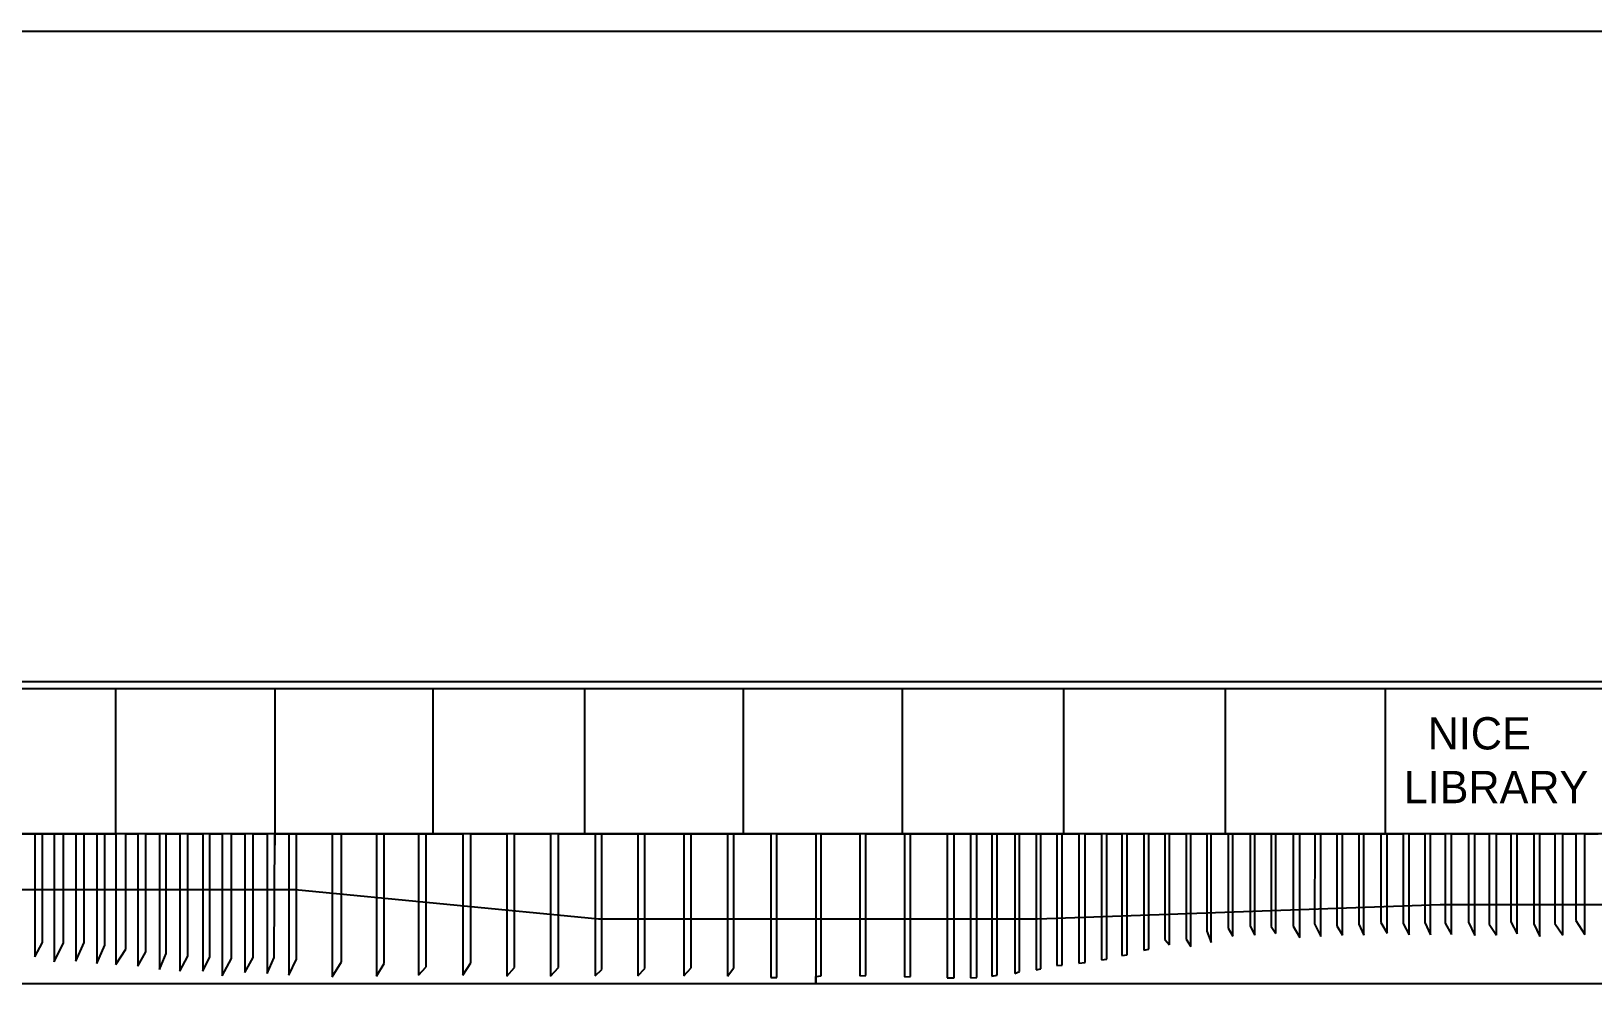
# Model space of a CAD drawing. Header units: inches. Extents: x -11 to 128, y 7 to 56.
# Drawn here: x 34.5 to 78.69, y 28.35 to 55.78 of the extents above; entities that cross this region are included whole.
import ezdxf

# ---------------------------------------------------------------- set-up
doc = ezdxf.new("R2010")
doc.units = ezdxf.units.IN
doc.header["$MEASUREMENT"] = 0
doc.styles.get("Standard").update_dxf_attribs({"font": 'arial.ttf'})
picture_1 = doc.add_image_def('image1.jpg', size_in_pixel=(1680, 1093))

msp = doc.modelspace()

# ---------------------------------------------------------------- linework, layer by layer
for p, q in [((16.01, 37.384), (85.287, 37.384)), ((16.01, 37.186), (85.287, 37.186)), ((36.897, 33.072), (36.897, 37.186)), ((36.897, 37.186), (41.389, 37.186)), ((41.389, 37.186), (41.389, 32.747)), ((45.87, 33.072), (45.87, 37.186)), ((45.87, 37.186), (50.156, 37.186)), ((50.156, 37.186), (50.156, 33.072)), ((54.662, 33.072), (54.662, 37.186)), ((54.662, 37.186), (59.151, 37.186)), ((59.151, 37.186), (59.151, 33.072)), ((63.725, 33.072), (63.725, 37.186)), ((63.725, 37.186), (68.289, 37.186)), ((68.289, 37.186), (68.289, 33.072)), ((72.827, 33.072), (72.827, 37.186)), ((72.827, 37.186), (77.442, 37.186)), ((84.329, 33.072), (16.832, 33.072)), ((32.398, 33.072), (36.897, 33.072)), ((34.223, 33.072), (34.6, 33.072)), ((34.6, 33.072), (34.6, 29.589)), ((34.819, 29.997), (34.819, 33.072)), ((34.819, 33.072), (35.149, 33.072)), ((35.149, 33.072), (35.149, 29.448)), ((35.416, 29.982), (35.416, 33.072)), ((35.416, 33.072), (35.762, 33.072)), ((35.762, 33.072), (35.762, 29.464)), ((35.997, 29.997), (35.997, 33.072)), ((35.997, 33.072), (36.358, 33.072)), ((36.358, 33.072), (36.358, 29.401)), ((36.578, 29.919), (36.578, 33.072)), ((36.578, 33.072), (36.897, 33.072)), ((36.897, 33.072), (36.897, 29.37)), ((37.175, 29.809), (37.175, 33.072)), ((37.175, 33.072), (37.52, 33.072)), ((37.52, 33.072), (37.52, 29.323)), ((37.74, 29.731), (37.74, 33.072)), ((37.74, 33.072), (38.132, 33.072)), ((38.132, 33.072), (38.132, 29.229)), ((38.321, 29.684), (38.321, 33.072)), ((38.321, 33.072), (38.708, 33.072)), ((38.708, 33.072), (38.708, 29.182)), ((38.928, 29.605), (38.928, 33.072)), ((38.928, 33.072), (39.352, 33.072)), ((39.352, 33.072), (39.352, 29.182)), ((39.556, 29.59), (39.556, 33.072)), ((39.556, 33.072), (39.902, 33.072)), ((39.902, 33.072), (39.902, 29.057)), ((40.169, 29.543), (40.169, 33.072)), ((40.169, 33.072), (40.545, 33.072)), ((40.545, 33.072), (40.545, 29.151)), ((40.781, 29.574), (40.781, 33.072)), ((40.781, 33.072), (41.173, 33.072)), ((41.173, 33.072), (41.173, 29.119)), ((41.378, 29.574), (41.389, 33.072)), ((41.389, 32.747), (41.389, 33.072)), ((41.389, 33.072), (45.87, 33.072)), ((41.389, 33.072), (41.786, 33.072)), ((41.786, 33.072), (41.786, 29.072)), ((42.006, 29.527), (42.006, 33.072)), ((42.006, 33.072), (43.011, 33.072)), ((43.011, 33.072), (43.011, 29.025)), ((43.277, 29.449), (43.277, 33.072)), ((43.277, 33.072), (44.267, 33.072)), ((44.267, 33.072), (44.267, 29.041)), ((44.486, 29.402), (44.486, 33.072)), ((44.486, 33.072), (45.46, 33.072)), ((45.46, 33.072), (45.46, 29.072)), ((45.68, 29.308), (45.68, 33.072)), ((45.68, 33.072), (46.716, 33.072)), ((46.716, 33.072), (46.716, 29.072)), ((46.936, 29.417), (46.936, 33.072)), ((46.936, 33.072), (47.956, 33.072)), ((47.956, 33.072), (47.956, 29.041)), ((48.176, 29.292), (48.176, 33.072)), ((48.176, 33.072), (49.197, 33.072)), ((49.197, 33.072), (49.197, 29.041)), ((49.417, 29.292), (49.417, 33.072)), ((49.417, 33.072), (50.455, 33.072)), ((50.156, 33.072), (54.662, 33.072)), ((50.455, 33.072), (50.455, 29.057)), ((50.644, 29.229), (50.644, 33.072)), ((50.644, 33.072), (51.664, 33.072)), ((51.664, 33.072), (51.664, 29.057)), ((51.868, 29.261), (51.868, 33.072)), ((51.868, 33.072), (52.967, 33.072)), ((52.967, 33.072), (52.967, 29.057)), ((53.172, 29.276), (53.172, 33.072)), ((53.172, 33.072), (54.208, 33.072)), ((54.208, 33.072), (54.208, 29.041)), ((54.38, 29.276), (54.38, 33.072)), ((54.38, 33.072), (55.432, 33.072)), ((55.432, 33.072), (55.432, 29.005)), ((55.6, 29.005), (55.6, 33.072)), ((55.6, 33.072), (56.707, 33.072)), ((56.707, 33.072), (56.707, 28.831)), ((56.855, 29.051), (56.855, 33.072)), ((56.855, 33.072), (57.949, 33.072)), ((57.949, 33.072), (57.949, 29.055)), ((58.123, 29.058), (58.123, 33.072)), ((58.123, 33.072), (59.218, 33.072)), ((59.151, 33.072), (63.725, 33.072)), ((59.218, 33.072), (59.218, 29.025)), ((59.388, 29.036), (59.388, 33.072)), ((59.388, 33.072), (60.424, 33.072)), ((60.424, 33.072), (60.424, 28.993)), ((60.615, 28.993), (60.615, 33.072)), ((60.615, 33.072), (61.086, 33.072)), ((61.086, 33.072), (61.086, 28.993)), ((61.257, 29.01), (61.257, 33.072)), ((61.257, 33.072), (61.689, 33.072)), ((61.689, 33.072), (61.689, 29.044)), ((61.839, 29.069), (61.839, 33.072)), ((61.839, 33.072), (62.333, 33.072)), ((62.333, 33.072), (62.333, 29.114)), ((62.471, 29.178), (62.471, 33.072)), ((62.471, 33.072), (62.936, 33.072)), ((62.936, 33.072), (62.936, 29.221)), ((63.076, 29.249), (63.076, 33.072)), ((63.076, 33.072), (63.522, 33.072)), ((63.522, 33.072), (63.522, 29.348)), ((63.676, 29.356), (63.676, 33.072)), ((63.676, 33.072), (64.145, 33.072)), ((64.145, 33.072), (64.145, 29.411)), ((64.324, 29.431), (64.324, 33.072)), ((64.324, 33.072), (64.787, 33.072)), ((64.787, 33.072), (64.787, 29.503)), ((64.942, 29.522), (64.942, 33.072)), ((64.942, 33.072), (65.361, 33.072)), ((65.361, 33.072), (65.361, 29.632)), ((65.517, 29.646), (65.517, 33.072)), ((65.517, 33.072), (65.991, 33.072)), ((65.991, 33.072), (65.991, 29.78)), ((66.132, 29.803), (66.132, 33.072)), ((66.132, 33.072), (66.581, 33.072)), ((66.581, 33.072), (66.581, 30.083)), ((66.715, 29.928), (66.715, 33.072)), ((66.715, 33.072), (67.19, 33.072)), ((67.19, 33.072), (67.19, 30.093)), ((67.314, 29.887), (67.314, 33.072)), ((67.314, 33.072), (67.769, 33.072)), ((67.769, 33.072), (67.769, 30.32)), ((67.892, 30), (67.892, 33.072)), ((67.892, 33.072), (68.375, 33.072)), ((68.289, 33.072), (72.827, 33.072)), ((68.375, 33.072), (68.375, 30.397)), ((68.508, 30.172), (68.508, 33.072)), ((68.508, 33.072), (68.997, 33.072)), ((68.997, 33.072), (68.997, 30.462)), ((69.132, 30.203), (69.132, 33.072)), ((69.132, 33.072), (69.589, 33.072)), ((69.589, 33.072), (69.589, 30.452)), ((69.724, 30.255), (69.724, 33.072)), ((69.724, 33.072), (70.213, 33.072)), ((70.213, 33.072), (70.213, 30.462)), ((70.4, 30.141), (70.4, 33.072)), ((70.4, 33.072), (70.829, 33.072)), ((70.829, 33.072), (70.821, 30.526)), ((71, 30.169), (71, 33.072)), ((71, 33.072), (71.452, 33.072)), ((71.452, 33.072), (71.452, 30.463)), ((71.61, 30.2), (71.61, 33.072)), ((71.61, 33.072), (72.073, 33.072)), ((72.073, 33.072), (72.073, 30.516)), ((72.21, 30.2), (72.21, 33.072)), ((72.21, 33.072), (72.694, 33.072)), ((72.694, 33.072), (72.694, 30.558)), ((72.873, 30.263), (72.873, 33.072)), ((72.873, 33.072), (73.326, 33.072)), ((73.326, 33.072), (73.326, 30.537)), ((73.494, 30.211), (73.494, 33.072)), ((73.494, 33.072), (73.936, 33.072)), ((73.936, 33.072), (73.936, 30.558)), ((74.104, 30.211), (74.104, 33.072)), ((74.104, 33.072), (74.515, 33.072)), ((74.515, 33.072), (74.515, 30.547)), ((74.694, 30.221), (74.694, 33.072)), ((74.694, 33.072), (75.178, 33.072)), ((75.178, 33.072), (75.178, 30.568)), ((75.357, 30.19), (75.357, 33.072)), ((75.357, 33.072), (75.757, 33.072)), ((75.757, 33.072), (75.757, 30.516)), ((75.967, 30.2), (75.967, 33.072)), ((75.967, 33.072), (76.374, 33.072)), ((76.374, 33.072), (76.374, 30.58)), ((76.553, 30.243), (76.553, 33.072)), ((76.553, 33.072), (77.027, 33.072)), ((77.027, 33.072), (77.027, 30.527)), ((77.195, 30.17), (77.195, 33.072)), ((77.195, 33.072), (77.616, 33.072)), ((77.616, 33.072), (77.616, 30.538)), ((77.848, 30.201), (77.848, 33.072)), ((77.848, 33.072), (78.216, 33.072)), ((78.216, 33.072), (78.216, 30.622)), ((78.468, 30.222), (78.468, 33.072)), ((78.468, 33.072), (78.847, 33.072)), ((18.916, 31.494), (41.964, 31.494)), ((41.964, 31.494), (50.555, 30.662)), ((62.982, 30.662), (74.379, 31.073)), ((74.379, 31.073), (82.887, 31.073)), ((50.555, 30.662), (62.982, 30.662)), ((70.821, 30.526), (71, 30.169)), ((72.073, 30.516), (72.21, 30.2)), ((72.694, 30.558), (72.873, 30.263)), ((73.326, 30.537), (73.494, 30.211)), ((73.936, 30.558), (74.104, 30.211)), ((74.515, 30.547), (74.694, 30.221)), ((75.178, 30.568), (75.357, 30.19)), ((75.757, 30.516), (75.967, 30.2)), ((76.374, 30.58), (76.553, 30.243)), ((77.027, 30.527), (77.195, 30.17)), ((77.616, 30.538), (77.848, 30.201)), ((78.216, 30.622), (78.468, 30.222)), ((66.581, 30.083), (66.715, 29.928)), ((67.19, 30.093), (67.314, 29.887)), ((67.769, 30.32), (67.892, 30)), ((68.375, 30.397), (68.508, 30.172)), ((68.997, 30.462), (69.132, 30.203)), ((69.589, 30.452), (69.724, 30.255)), ((70.213, 30.462), (70.4, 30.141)), ((71.452, 30.463), (71.61, 30.2)), ((34.6, 29.589), (34.819, 29.997)), ((35.149, 29.448), (35.416, 29.982)), ((35.762, 29.464), (35.997, 29.997)), ((36.358, 29.401), (36.578, 29.919)), ((36.897, 29.37), (37.175, 29.809)), ((37.52, 29.323), (37.74, 29.731)), ((38.132, 29.229), (38.321, 29.684)), ((65.361, 29.632), (65.517, 29.646)), ((65.991, 29.78), (66.132, 29.803)), ((38.708, 29.182), (38.928, 29.605)), ((39.352, 29.182), (39.556, 29.59)), ((39.902, 29.057), (40.169, 29.543)), ((40.545, 29.151), (40.781, 29.574)), ((41.173, 29.119), (41.378, 29.574)), ((41.786, 29.072), (42.006, 29.527)), ((43.011, 29.025), (43.277, 29.449)), ((44.267, 29.041), (44.486, 29.402)), ((45.46, 29.072), (45.68, 29.308)), ((46.716, 29.072), (46.936, 29.417)), ((47.956, 29.041), (48.176, 29.292)), ((49.197, 29.041), (49.417, 29.292)), ((50.455, 29.057), (50.644, 29.229)), ((51.664, 29.057), (51.868, 29.261)), ((52.967, 29.057), (53.172, 29.276)), ((54.208, 29.041), (54.38, 29.276)), ((62.333, 29.114), (62.471, 29.178)), ((62.936, 29.221), (63.076, 29.249)), ((63.522, 29.348), (63.676, 29.356)), ((64.145, 29.411), (64.324, 29.431)), ((64.787, 29.503), (64.942, 29.522)), ((84.329, 28.831), (16.633, 28.831)), ((55.432, 29.005), (55.6, 29.005)), ((56.707, 29.037), (56.855, 29.051)), ((56.707, 28.831), (56.707, 29.037)), ((56.707, 28.831), (56.707, 28.831)), ((57.949, 29.055), (58.123, 29.058)), ((59.218, 29.025), (59.388, 29.036)), ((60.424, 28.993), (60.615, 28.993)), ((61.086, 28.993), (61.257, 29.01)), ((61.689, 29.044), (61.839, 29.069))]:
    msp.add_line(p, q)

# ---------------------------------------------------------------- texts
at = {"insert": (73.343, 36.372), "char_height": 0.91285, "attachment_point": 1}
msp.add_mtext_dynamic_manual_height_columns('{\\fBatmanForeverAlternate|b0|i0|c0|p2;  NICE LIBRARY}', width=7.42904, gutter_width=0.228, heights=[0], dxfattribs=at)

# ---------------------------------------------------------------- pictures from other files: only their frames are drawn
image = msp.add_image(picture_1, insert=(12.497, 7.377), size_in_units=(74.403, 48.406))
image.dxf.flags = 6

doc.saveas('drawing.dxf')
